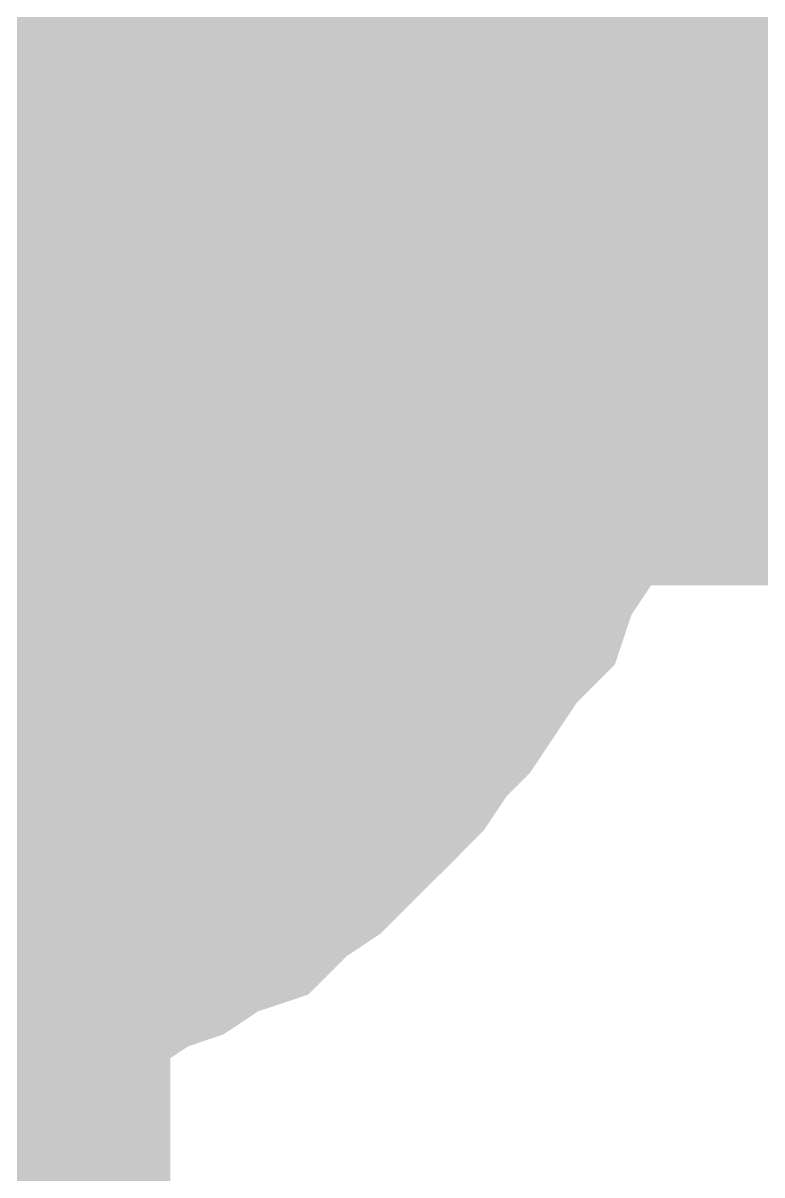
# Model space of a CAD drawing. Header units: inches. Extents: x 0 to 841, y 0 to 594.
# Drawn here: x 127.759 to 128.474, y 519.052 to 520.167 of the extents above; entities that cross this region are included whole.
import ezdxf

# ---------------------------------------------------------------- set-up
doc = ezdxf.new("R2010")
doc.units = ezdxf.units.IN
doc.layers.add('Sheet', color=255, linetype='Continuous')

msp = doc.modelspace()

# ---------------------------------------------------------------- linework, layer by layer
at = {"layer": 'Sheet'}
for points in [[(132.5235, 532.4956, 0.7493, 0.7493, 0), (127.5267, 532.4956, 0.7493, 0.7493, 0), (127.5267, 519.9971, 0.7493, 0.7493, 0)], [(127.9197, 520.3227, 0.2997, 0.2997, 0), (127.9309, 520.3003, 0.2997, 0.2997, 0), (127.9421, 520.2778, 0.2997, 0.2997, 0), (127.9646, 520.2553, 0.2997, 0.2997, 0), (127.9758, 520.2441, 0.2997, 0.2997, 0), (127.987, 520.2216, 0.2997, 0.2997, 0), (127.987, 520.1992, 0.2997, 0.2997, 0), (127.9983, 520.1767, 0.2997, 0.2997, 0), (128.0095, 520.143, 0.2997, 0.2997, 0), (128.0207, 520.1206, 0.2997, 0.2997, 0), (128.0207, 520.0981, 0.2997, 0.2997, 0), (128.0207, 520.0757, 0.2997, 0.2997, 0), (128.032, 520.0532, 0.2997, 0.2997, 0), (128.032, 520.0195, 0.2997, 0.2997, 0), (128.032, 519.9971, 0.2997, 0.2997, 0)], [(127.9197, 520.3227, 0.2997, 0.2997, 0), (127.9309, 520.3003, 0.2997, 0.2997, 0), (127.9421, 520.2778, 0.2997, 0.2997, 0), (127.9646, 520.2553, 0.2997, 0.2997, 0), (127.9758, 520.2441, 0.2997, 0.2997, 0), (127.987, 520.2216, 0.2997, 0.2997, 0), (127.987, 520.1992, 0.2997, 0.2997, 0), (127.9983, 520.1767, 0.2997, 0.2997, 0), (128.0095, 520.143, 0.2997, 0.2997, 0), (128.0207, 520.1206, 0.2997, 0.2997, 0), (128.0207, 520.0981, 0.2997, 0.2997, 0), (128.0207, 520.0757, 0.2997, 0.2997, 0), (128.032, 520.0532, 0.2997, 0.2997, 0), (128.032, 520.0195, 0.2997, 0.2997, 0), (128.032, 519.9971, 0.2997, 0.2997, 0)], [(127.9197, 520.3227, 0.2997, 0.2997, 0), (127.9309, 520.3003, 0.2997, 0.2997, 0), (127.9421, 520.2778, 0.2997, 0.2997, 0), (127.9646, 520.2553, 0.2997, 0.2997, 0), (127.9758, 520.2441, 0.2997, 0.2997, 0), (127.987, 520.2216, 0.2997, 0.2997, 0), (127.987, 520.1992, 0.2997, 0.2997, 0), (127.9983, 520.1767, 0.2997, 0.2997, 0), (128.0095, 520.143, 0.2997, 0.2997, 0), (128.0207, 520.1206, 0.2997, 0.2997, 0), (128.0207, 520.0981, 0.2997, 0.2997, 0), (128.0207, 520.0757, 0.2997, 0.2997, 0), (128.032, 520.0532, 0.2997, 0.2997, 0), (128.032, 520.0195, 0.2997, 0.2997, 0), (128.032, 519.9971, 0.2997, 0.2997, 0)], [(128.2116, 520.3227, 0.2997, 0.2997, 0), (128.2341, 520.289, 0.2997, 0.2997, 0), (128.2453, 520.2553, 0.2997, 0.2997, 0), (128.2565, 520.2216, 0.2997, 0.2997, 0), (128.2678, 520.188, 0.2997, 0.2997, 0), (128.279, 520.1543, 0.2997, 0.2997, 0), (128.279, 520.1093, 0.2997, 0.2997, 0), (128.2902, 520.0757, 0.2997, 0.2997, 0), (128.2902, 520.0307, 0.2997, 0.2997, 0), (128.2902, 519.9971, 0.2997, 0.2997, 0)], [(128.2116, 520.3227, 0.2997, 0.2997, 0), (128.2341, 520.289, 0.2997, 0.2997, 0), (128.2453, 520.2553, 0.2997, 0.2997, 0), (128.2565, 520.2216, 0.2997, 0.2997, 0), (128.2678, 520.188, 0.2997, 0.2997, 0), (128.279, 520.1543, 0.2997, 0.2997, 0), (128.279, 520.1093, 0.2997, 0.2997, 0), (128.2902, 520.0757, 0.2997, 0.2997, 0), (128.2902, 520.0307, 0.2997, 0.2997, 0), (128.2902, 519.9971, 0.2997, 0.2997, 0)], [(128.2116, 520.3227, 0.2997, 0.2997, 0), (128.2341, 520.289, 0.2997, 0.2997, 0), (128.2453, 520.2553, 0.2997, 0.2997, 0), (128.2565, 520.2216, 0.2997, 0.2997, 0), (128.2678, 520.188, 0.2997, 0.2997, 0), (128.279, 520.1543, 0.2997, 0.2997, 0), (128.279, 520.1093, 0.2997, 0.2997, 0), (128.2902, 520.0757, 0.2997, 0.2997, 0), (128.2902, 520.0307, 0.2997, 0.2997, 0), (128.2902, 519.9971, 0.2997, 0.2997, 0)], [(128.2116, 520.3227, 0.2997, 0.2997, 0), (128.2341, 520.289, 0.2997, 0.2997, 0), (128.2453, 520.2553, 0.2997, 0.2997, 0), (128.2565, 520.2216, 0.2997, 0.2997, 0), (128.2678, 520.188, 0.2997, 0.2997, 0), (128.279, 520.1543, 0.2997, 0.2997, 0), (128.279, 520.1093, 0.2997, 0.2997, 0), (128.2902, 520.0757, 0.2997, 0.2997, 0), (128.2902, 520.0307, 0.2997, 0.2997, 0), (128.2902, 519.9971, 0.2997, 0.2997, 0)], [(132.5235, 519.9971, 0.7493, 0.7493, 0), (127.5267, 519.9971, 0.7493, 0.7493, 0)], [(127.5267, 519.9971, 0.7493, 0.7493, 0), (127.5267, 514.9999, 0.7493, 0.7493, 0)], [(127.987, 520.2216, 0.0991, 0.0991, 0), (127.987, 520.1992, 0.0991, 0.0991, 0), (127.9983, 520.1767, 0.0991, 0.0991, 0), (128.0095, 520.143, 0.0991, 0.0991, 0), (128.0207, 520.1206, 0.0991, 0.0991, 0), (128.0207, 520.0981, 0.0991, 0.0991, 0), (128.0207, 520.0757, 0.0991, 0.0991, 0), (128.032, 520.0532, 0.0991, 0.0991, 0), (128.032, 520.0195, 0.0991, 0.0991, 0), (128.032, 519.9971, 0.0991, 0.0991, 0)], [(127.987, 520.2216, 0.0991, 0.0991, 0), (127.987, 520.1992, 0.0991, 0.0991, 0), (127.9983, 520.1767, 0.0991, 0.0991, 0), (128.0095, 520.143, 0.0991, 0.0991, 0), (128.0207, 520.1206, 0.0991, 0.0991, 0), (128.0207, 520.0981, 0.0991, 0.0991, 0), (128.0207, 520.0757, 0.0991, 0.0991, 0), (128.032, 520.0532, 0.0991, 0.0991, 0), (128.032, 520.0195, 0.0991, 0.0991, 0), (128.032, 519.9971, 0.0991, 0.0991, 0)], [(127.987, 520.2216, 0.0991, 0.0991, 0), (127.987, 520.1992, 0.0991, 0.0991, 0), (127.9983, 520.1767, 0.0991, 0.0991, 0), (128.0095, 520.143, 0.0991, 0.0991, 0), (128.0207, 520.1206, 0.0991, 0.0991, 0), (128.0207, 520.0981, 0.0991, 0.0991, 0), (128.0207, 520.0757, 0.0991, 0.0991, 0), (128.032, 520.0532, 0.0991, 0.0991, 0), (128.032, 520.0195, 0.0991, 0.0991, 0), (128.032, 519.9971, 0.0991, 0.0991, 0)], [(128.2565, 520.2216, 0.0991, 0.0991, 0), (128.2678, 520.188, 0.0991, 0.0991, 0), (128.279, 520.1543, 0.0991, 0.0991, 0), (128.279, 520.1093, 0.0991, 0.0991, 0), (128.2902, 520.0757, 0.0991, 0.0991, 0), (128.2902, 520.0307, 0.0991, 0.0991, 0), (128.2902, 519.9971, 0.0991, 0.0991, 0)], [(128.2565, 520.2216, 0.0991, 0.0991, 0), (128.2678, 520.188, 0.0991, 0.0991, 0), (128.279, 520.1543, 0.0991, 0.0991, 0), (128.279, 520.1093, 0.0991, 0.0991, 0), (128.2902, 520.0757, 0.0991, 0.0991, 0), (128.2902, 520.0307, 0.0991, 0.0991, 0), (128.2902, 519.9971, 0.0991, 0.0991, 0)], [(128.2565, 520.2216, 0.0991, 0.0991, 0), (128.2678, 520.188, 0.0991, 0.0991, 0), (128.279, 520.1543, 0.0991, 0.0991, 0), (128.279, 520.1093, 0.0991, 0.0991, 0), (128.2902, 520.0757, 0.0991, 0.0991, 0), (128.2902, 520.0307, 0.0991, 0.0991, 0), (128.2902, 519.9971, 0.0991, 0.0991, 0)], [(128.2565, 520.2216, 0.0991, 0.0991, 0), (128.2678, 520.188, 0.0991, 0.0991, 0), (128.279, 520.1543, 0.0991, 0.0991, 0), (128.279, 520.1093, 0.0991, 0.0991, 0), (128.2902, 520.0757, 0.0991, 0.0991, 0), (128.2902, 520.0307, 0.0991, 0.0991, 0), (128.2902, 519.9971, 0.0991, 0.0991, 0)], [(132.5235, 519.9971, 0.2997, 0.2997, 0), (127.5267, 519.9971, 0.2997, 0.2997, 0)], [(128.2902, 519.9971, 0.2997, 0.2997, 0), (128.2902, 519.9521, 0.2997, 0.2997, 0), (128.2902, 519.9184, 0.2997, 0.2997, 0), (128.279, 519.8848, 0.2997, 0.2997, 0), (128.279, 519.8398, 0.2997, 0.2997, 0), (128.2678, 519.8061, 0.2997, 0.2997, 0), (128.2565, 519.7725, 0.2997, 0.2997, 0), (128.2453, 519.7275, 0.2997, 0.2997, 0), (128.2341, 519.6939, 0.2997, 0.2997, 0), (128.2116, 519.6602, 0.2997, 0.2997, 0), (128.2004, 519.6265, 0.2997, 0.2997, 0), (128.1779, 519.604, 0.2997, 0.2997, 0), (128.1555, 519.5703, 0.2997, 0.2997, 0), (128.133, 519.5366, 0.2997, 0.2997, 0), (128.1106, 519.5142, 0.2997, 0.2997, 0), (128.0881, 519.4805, 0.2997, 0.2997, 0), (128.0657, 519.458, 0.2997, 0.2997, 0), (128.0432, 519.4356, 0.2997, 0.2997, 0), (128.0095, 519.4019, 0.2997, 0.2997, 0), (127.9758, 519.3794, 0.2997, 0.2997, 0), (127.9534, 519.357, 0.2997, 0.2997, 0), (127.9197, 519.3457, 0.2997, 0.2997, 0), (127.886, 519.3233, 0.2997, 0.2997, 0), (127.8523, 519.312, 0.2997, 0.2997, 0), (127.8186, 519.2896, 0.2997, 0.2997, 0), (127.7849, 519.2784, 0.2997, 0.2997, 0), (127.7512, 519.2671, 0.2997, 0.2997, 0), (127.7176, 519.2559, 0.2997, 0.2997, 0), (127.6839, 519.2447, 0.2997, 0.2997, 0), (127.639, 519.2447, 0.2997, 0.2997, 0), (127.6053, 519.2334, 0.2997, 0.2997, 0)], [(128.2902, 519.9971, 0.2997, 0.2997, 0), (128.2902, 519.9521, 0.2997, 0.2997, 0), (128.2902, 519.9184, 0.2997, 0.2997, 0), (128.279, 519.8848, 0.2997, 0.2997, 0), (128.279, 519.8398, 0.2997, 0.2997, 0), (128.2678, 519.8061, 0.2997, 0.2997, 0), (128.2565, 519.7725, 0.2997, 0.2997, 0), (128.2453, 519.7275, 0.2997, 0.2997, 0), (128.2341, 519.6939, 0.2997, 0.2997, 0), (128.2116, 519.6602, 0.2997, 0.2997, 0), (128.2004, 519.6265, 0.2997, 0.2997, 0), (128.1779, 519.604, 0.2997, 0.2997, 0), (128.1555, 519.5703, 0.2997, 0.2997, 0), (128.133, 519.5366, 0.2997, 0.2997, 0), (128.1106, 519.5142, 0.2997, 0.2997, 0), (128.0881, 519.4805, 0.2997, 0.2997, 0), (128.0657, 519.458, 0.2997, 0.2997, 0), (128.0432, 519.4356, 0.2997, 0.2997, 0), (128.0095, 519.4019, 0.2997, 0.2997, 0), (127.9758, 519.3794, 0.2997, 0.2997, 0), (127.9534, 519.357, 0.2997, 0.2997, 0), (127.9197, 519.3457, 0.2997, 0.2997, 0), (127.886, 519.3233, 0.2997, 0.2997, 0), (127.8523, 519.312, 0.2997, 0.2997, 0), (127.8186, 519.2896, 0.2997, 0.2997, 0), (127.7849, 519.2784, 0.2997, 0.2997, 0), (127.7512, 519.2671, 0.2997, 0.2997, 0), (127.7176, 519.2559, 0.2997, 0.2997, 0), (127.6839, 519.2447, 0.2997, 0.2997, 0), (127.639, 519.2447, 0.2997, 0.2997, 0), (127.6053, 519.2334, 0.2997, 0.2997, 0)], [(128.2902, 519.9971, 0.2997, 0.2997, 0), (128.2902, 519.9521, 0.2997, 0.2997, 0), (128.2902, 519.9184, 0.2997, 0.2997, 0), (128.279, 519.8848, 0.2997, 0.2997, 0), (128.279, 519.8398, 0.2997, 0.2997, 0), (128.2678, 519.8061, 0.2997, 0.2997, 0), (128.2565, 519.7725, 0.2997, 0.2997, 0), (128.2453, 519.7275, 0.2997, 0.2997, 0), (128.2341, 519.6939, 0.2997, 0.2997, 0), (128.2116, 519.6602, 0.2997, 0.2997, 0), (128.2004, 519.6265, 0.2997, 0.2997, 0), (128.1779, 519.604, 0.2997, 0.2997, 0), (128.1555, 519.5703, 0.2997, 0.2997, 0), (128.133, 519.5366, 0.2997, 0.2997, 0), (128.1106, 519.5142, 0.2997, 0.2997, 0), (128.0881, 519.4805, 0.2997, 0.2997, 0), (128.0657, 519.458, 0.2997, 0.2997, 0), (128.0432, 519.4356, 0.2997, 0.2997, 0), (128.0095, 519.4019, 0.2997, 0.2997, 0), (127.9758, 519.3794, 0.2997, 0.2997, 0), (127.9534, 519.357, 0.2997, 0.2997, 0), (127.9197, 519.3457, 0.2997, 0.2997, 0), (127.886, 519.3233, 0.2997, 0.2997, 0), (127.8523, 519.312, 0.2997, 0.2997, 0), (127.8186, 519.2896, 0.2997, 0.2997, 0), (127.7849, 519.2784, 0.2997, 0.2997, 0), (127.7512, 519.2671, 0.2997, 0.2997, 0), (127.7176, 519.2559, 0.2997, 0.2997, 0), (127.6839, 519.2447, 0.2997, 0.2997, 0), (127.639, 519.2447, 0.2997, 0.2997, 0), (127.6053, 519.2334, 0.2997, 0.2997, 0)], [(128.2902, 519.9971, 0.2997, 0.2997, 0), (128.2902, 519.9521, 0.2997, 0.2997, 0), (128.2902, 519.9184, 0.2997, 0.2997, 0), (128.279, 519.8848, 0.2997, 0.2997, 0), (128.279, 519.8398, 0.2997, 0.2997, 0), (128.2678, 519.8061, 0.2997, 0.2997, 0), (128.2565, 519.7725, 0.2997, 0.2997, 0), (128.2453, 519.7275, 0.2997, 0.2997, 0), (128.2341, 519.6939, 0.2997, 0.2997, 0), (128.2116, 519.6602, 0.2997, 0.2997, 0), (128.2004, 519.6265, 0.2997, 0.2997, 0), (128.1779, 519.604, 0.2997, 0.2997, 0), (128.1555, 519.5703, 0.2997, 0.2997, 0), (128.133, 519.5366, 0.2997, 0.2997, 0), (128.1106, 519.5142, 0.2997, 0.2997, 0), (128.0881, 519.4805, 0.2997, 0.2997, 0), (128.0657, 519.458, 0.2997, 0.2997, 0), (128.0432, 519.4356, 0.2997, 0.2997, 0), (128.0095, 519.4019, 0.2997, 0.2997, 0), (127.9758, 519.3794, 0.2997, 0.2997, 0), (127.9534, 519.357, 0.2997, 0.2997, 0), (127.9197, 519.3457, 0.2997, 0.2997, 0), (127.886, 519.3233, 0.2997, 0.2997, 0), (127.8523, 519.312, 0.2997, 0.2997, 0), (127.8186, 519.2896, 0.2997, 0.2997, 0), (127.7849, 519.2784, 0.2997, 0.2997, 0), (127.7512, 519.2671, 0.2997, 0.2997, 0), (127.7176, 519.2559, 0.2997, 0.2997, 0), (127.6839, 519.2447, 0.2997, 0.2997, 0), (127.639, 519.2447, 0.2997, 0.2997, 0), (127.6053, 519.2334, 0.2997, 0.2997, 0)], [(128.032, 519.9971, 0.2997, 0.2997, 0), (128.032, 519.9746, 0.2997, 0.2997, 0), (128.032, 519.9409, 0.2997, 0.2997, 0), (128.0207, 519.9184, 0.2997, 0.2997, 0), (128.0207, 519.896, 0.2997, 0.2997, 0), (128.0207, 519.8735, 0.2997, 0.2997, 0), (128.0095, 519.8511, 0.2997, 0.2997, 0), (127.9983, 519.8174, 0.2997, 0.2997, 0), (127.987, 519.7949, 0.2997, 0.2997, 0), (127.987, 519.7725, 0.2997, 0.2997, 0), (127.9758, 519.75, 0.2997, 0.2997, 0), (127.9646, 519.7388, 0.2997, 0.2997, 0), (127.9421, 519.7163, 0.2997, 0.2997, 0), (127.9309, 519.6939, 0.2997, 0.2997, 0), (127.9197, 519.6714, 0.2997, 0.2997, 0), (127.8972, 519.6602, 0.2997, 0.2997, 0), (127.886, 519.6377, 0.2997, 0.2997, 0), (127.8635, 519.6265, 0.2997, 0.2997, 0), (127.8523, 519.604, 0.2997, 0.2997, 0), (127.8298, 519.5928, 0.2997, 0.2997, 0), (127.8074, 519.5816, 0.2997, 0.2997, 0), (127.7849, 519.5591, 0.2997, 0.2997, 0), (127.7737, 519.5479, 0.2997, 0.2997, 0), (127.7512, 519.5366, 0.2997, 0.2997, 0), (127.7288, 519.5366, 0.2997, 0.2997, 0), (127.7063, 519.5254, 0.2997, 0.2997, 0), (127.6726, 519.5142, 0.2997, 0.2997, 0), (127.6502, 519.5029, 0.2997, 0.2997, 0), (127.6277, 519.5029, 0.2997, 0.2997, 0), (127.6053, 519.5029, 0.2997, 0.2997, 0)], [(128.032, 519.9971, 0.2997, 0.2997, 0), (128.032, 519.9746, 0.2997, 0.2997, 0), (128.032, 519.9409, 0.2997, 0.2997, 0), (128.0207, 519.9184, 0.2997, 0.2997, 0), (128.0207, 519.896, 0.2997, 0.2997, 0), (128.0207, 519.8735, 0.2997, 0.2997, 0), (128.0095, 519.8511, 0.2997, 0.2997, 0), (127.9983, 519.8174, 0.2997, 0.2997, 0), (127.987, 519.7949, 0.2997, 0.2997, 0), (127.987, 519.7725, 0.2997, 0.2997, 0), (127.9758, 519.75, 0.2997, 0.2997, 0), (127.9646, 519.7388, 0.2997, 0.2997, 0), (127.9421, 519.7163, 0.2997, 0.2997, 0), (127.9309, 519.6939, 0.2997, 0.2997, 0), (127.9197, 519.6714, 0.2997, 0.2997, 0), (127.8972, 519.6602, 0.2997, 0.2997, 0), (127.886, 519.6377, 0.2997, 0.2997, 0), (127.8635, 519.6265, 0.2997, 0.2997, 0), (127.8523, 519.604, 0.2997, 0.2997, 0), (127.8298, 519.5928, 0.2997, 0.2997, 0), (127.8074, 519.5816, 0.2997, 0.2997, 0), (127.7849, 519.5591, 0.2997, 0.2997, 0), (127.7737, 519.5479, 0.2997, 0.2997, 0), (127.7512, 519.5366, 0.2997, 0.2997, 0), (127.7288, 519.5366, 0.2997, 0.2997, 0), (127.7063, 519.5254, 0.2997, 0.2997, 0), (127.6726, 519.5142, 0.2997, 0.2997, 0), (127.6502, 519.5029, 0.2997, 0.2997, 0), (127.6277, 519.5029, 0.2997, 0.2997, 0), (127.6053, 519.5029, 0.2997, 0.2997, 0)], [(128.032, 519.9971, 0.2997, 0.2997, 0), (128.032, 519.9746, 0.2997, 0.2997, 0), (128.032, 519.9409, 0.2997, 0.2997, 0), (128.0207, 519.9184, 0.2997, 0.2997, 0), (128.0207, 519.896, 0.2997, 0.2997, 0), (128.0207, 519.8735, 0.2997, 0.2997, 0), (128.0095, 519.8511, 0.2997, 0.2997, 0), (127.9983, 519.8174, 0.2997, 0.2997, 0), (127.987, 519.7949, 0.2997, 0.2997, 0), (127.987, 519.7725, 0.2997, 0.2997, 0), (127.9758, 519.75, 0.2997, 0.2997, 0), (127.9646, 519.7388, 0.2997, 0.2997, 0), (127.9421, 519.7163, 0.2997, 0.2997, 0), (127.9309, 519.6939, 0.2997, 0.2997, 0), (127.9197, 519.6714, 0.2997, 0.2997, 0), (127.8972, 519.6602, 0.2997, 0.2997, 0), (127.886, 519.6377, 0.2997, 0.2997, 0), (127.8635, 519.6265, 0.2997, 0.2997, 0), (127.8523, 519.604, 0.2997, 0.2997, 0), (127.8298, 519.5928, 0.2997, 0.2997, 0), (127.8074, 519.5816, 0.2997, 0.2997, 0), (127.7849, 519.5591, 0.2997, 0.2997, 0), (127.7737, 519.5479, 0.2997, 0.2997, 0), (127.7512, 519.5366, 0.2997, 0.2997, 0), (127.7288, 519.5366, 0.2997, 0.2997, 0), (127.7063, 519.5254, 0.2997, 0.2997, 0), (127.6726, 519.5142, 0.2997, 0.2997, 0), (127.6502, 519.5029, 0.2997, 0.2997, 0), (127.6277, 519.5029, 0.2997, 0.2997, 0), (127.6053, 519.5029, 0.2997, 0.2997, 0)], [(128.032, 519.9971, 0.2997, 0.2997, 0), (128.032, 519.9971, 0.2997, 0.2997, 0), (128.032, 519.9971, 0.2997, 0.2997, 0), (128.032, 519.9971, 0.2997, 0.2997, 0), (128.032, 519.9971, 0.2997, 0.2997, 0), (128.032, 519.9971, 0.2997, 0.2997, 0), (128.032, 519.9971, 0.2997, 0.2997, 0), (128.032, 519.9971, 0.2997, 0.2997, 0), (128.032, 519.9971, 0.2997, 0.2997, 0), (128.032, 519.9971, 0.2997, 0.2997, 0), (128.032, 519.9971, 0.2997, 0.2997, 0), (128.032, 519.9971, 0.2997, 0.2997, 0), (128.032, 519.9971, 0.2997, 0.2997, 0), (128.032, 519.9971, 0.2997, 0.2997, 0), (128.032, 519.9971, 0.2997, 0.2997, 0), (128.032, 519.9971, 0.2997, 0.2997, 0), (128.032, 519.9971, 0.2997, 0.2997, 0), (128.032, 519.9971, 0.2997, 0.2997, 0), (128.032, 519.9971, 0.2997, 0.2997, 0), (128.032, 519.9971, 0.2997, 0.2997, 0), (128.032, 519.9971, 0.2997, 0.2997, 0), (128.032, 519.9971, 0.2997, 0.2997, 0), (128.032, 519.9971, 0.2997, 0.2997, 0), (128.032, 519.9971, 0.2997, 0.2997, 0), (128.032, 519.9971, 0.2997, 0.2997, 0), (128.032, 519.9971, 0.2997, 0.2997, 0), (128.032, 519.9971, 0.2997, 0.2997, 0), (128.032, 519.9971, 0.2997, 0.2997, 0), (128.032, 519.9971, 0.2997, 0.2997, 0), (128.032, 519.9971, 0.2997, 0.2997, 0), (128.032, 519.9971, 0.2997, 0.2997, 0), (128.032, 519.9971, 0.2997, 0.2997, 0), (128.032, 519.9971, 0.2997, 0.2997, 0)], [(128.032, 519.9971, 0.2997, 0.2997, 0), (128.032, 519.9971, 0.2997, 0.2997, 0)], [(128.032, 519.9971, 0.2997, 0.2997, 0), (128.032, 519.9971, 0.2997, 0.2997, 0), (128.032, 519.9971, 0.2997, 0.2997, 0), (128.032, 519.9971, 0.2997, 0.2997, 0), (128.032, 519.9971, 0.2997, 0.2997, 0), (128.032, 519.9971, 0.2997, 0.2997, 0), (128.032, 519.9971, 0.2997, 0.2997, 0), (128.032, 519.9971, 0.2997, 0.2997, 0), (128.032, 519.9971, 0.2997, 0.2997, 0), (128.032, 519.9971, 0.2997, 0.2997, 0), (128.032, 519.9971, 0.2997, 0.2997, 0), (128.032, 519.9971, 0.2997, 0.2997, 0), (128.032, 519.9971, 0.2997, 0.2997, 0), (128.032, 519.9971, 0.2997, 0.2997, 0), (128.032, 519.9971, 0.2997, 0.2997, 0), (128.032, 519.9971, 0.2997, 0.2997, 0), (128.032, 519.9971, 0.2997, 0.2997, 0), (128.032, 519.9971, 0.2997, 0.2997, 0), (128.032, 519.9971, 0.2997, 0.2997, 0), (128.032, 519.9971, 0.2997, 0.2997, 0), (128.032, 519.9971, 0.2997, 0.2997, 0), (128.032, 519.9971, 0.2997, 0.2997, 0), (128.032, 519.9971, 0.2997, 0.2997, 0), (128.032, 519.9971, 0.2997, 0.2997, 0), (128.032, 519.9971, 0.2997, 0.2997, 0), (128.032, 519.9971, 0.2997, 0.2997, 0), (128.032, 519.9971, 0.2997, 0.2997, 0), (128.032, 519.9971, 0.2997, 0.2997, 0), (128.032, 519.9971, 0.2997, 0.2997, 0), (128.032, 519.9971, 0.2997, 0.2997, 0), (128.032, 519.9971, 0.2997, 0.2997, 0), (128.032, 519.9971, 0.2997, 0.2997, 0), (128.032, 519.9971, 0.2997, 0.2997, 0)], [(128.032, 519.9971, 0.2997, 0.2997, 0), (128.032, 519.9971, 0.2997, 0.2997, 0)], [(128.032, 519.9971, 0.2997, 0.2997, 0), (128.032, 519.9971, 0.2997, 0.2997, 0), (128.032, 519.9971, 0.2997, 0.2997, 0), (128.032, 519.9971, 0.2997, 0.2997, 0), (128.032, 519.9971, 0.2997, 0.2997, 0), (128.032, 519.9971, 0.2997, 0.2997, 0), (128.032, 519.9971, 0.2997, 0.2997, 0), (128.032, 519.9971, 0.2997, 0.2997, 0), (128.032, 519.9971, 0.2997, 0.2997, 0), (128.032, 519.9971, 0.2997, 0.2997, 0), (128.032, 519.9971, 0.2997, 0.2997, 0), (128.032, 519.9971, 0.2997, 0.2997, 0), (128.032, 519.9971, 0.2997, 0.2997, 0), (128.032, 519.9971, 0.2997, 0.2997, 0), (128.032, 519.9971, 0.2997, 0.2997, 0), (128.032, 519.9971, 0.2997, 0.2997, 0), (128.032, 519.9971, 0.2997, 0.2997, 0), (128.032, 519.9971, 0.2997, 0.2997, 0), (128.032, 519.9971, 0.2997, 0.2997, 0), (128.032, 519.9971, 0.2997, 0.2997, 0), (128.032, 519.9971, 0.2997, 0.2997, 0), (128.032, 519.9971, 0.2997, 0.2997, 0), (128.032, 519.9971, 0.2997, 0.2997, 0), (128.032, 519.9971, 0.2997, 0.2997, 0), (128.032, 519.9971, 0.2997, 0.2997, 0), (128.032, 519.9971, 0.2997, 0.2997, 0), (128.032, 519.9971, 0.2997, 0.2997, 0), (128.032, 519.9971, 0.2997, 0.2997, 0), (128.032, 519.9971, 0.2997, 0.2997, 0), (128.032, 519.9971, 0.2997, 0.2997, 0), (128.032, 519.9971, 0.2997, 0.2997, 0), (128.032, 519.9971, 0.2997, 0.2997, 0), (128.032, 519.9971, 0.2997, 0.2997, 0)], [(128.032, 519.9971, 0.2997, 0.2997, 0), (128.032, 519.9971, 0.2997, 0.2997, 0)], [(128.2902, 519.9971, 0.2997, 0.2997, 0), (128.2902, 519.9971, 0.2997, 0.2997, 0), (128.2902, 519.9971, 0.2997, 0.2997, 0), (128.2902, 519.9971, 0.2997, 0.2997, 0), (128.2902, 519.9971, 0.2997, 0.2997, 0), (128.2902, 519.9971, 0.2997, 0.2997, 0), (128.2902, 519.9971, 0.2997, 0.2997, 0), (128.2902, 519.9971, 0.2997, 0.2997, 0), (128.2902, 519.9971, 0.2997, 0.2997, 0), (128.2902, 519.9971, 0.2997, 0.2997, 0), (128.2902, 519.9971, 0.2997, 0.2997, 0), (128.2902, 519.9971, 0.2997, 0.2997, 0), (128.2902, 519.9971, 0.2997, 0.2997, 0), (128.2902, 519.9971, 0.2997, 0.2997, 0), (128.2902, 519.9971, 0.2997, 0.2997, 0), (128.2902, 519.9971, 0.2997, 0.2997, 0), (128.2902, 519.9971, 0.2997, 0.2997, 0), (128.2902, 519.9971, 0.2997, 0.2997, 0), (128.2902, 519.9971, 0.2997, 0.2997, 0), (128.2902, 519.9971, 0.2997, 0.2997, 0), (128.2902, 519.9971, 0.2997, 0.2997, 0), (128.2902, 519.9971, 0.2997, 0.2997, 0), (128.2902, 519.9971, 0.2997, 0.2997, 0), (128.2902, 519.9971, 0.2997, 0.2997, 0), (128.2902, 519.9971, 0.2997, 0.2997, 0), (128.2902, 519.9971, 0.2997, 0.2997, 0), (128.2902, 519.9971, 0.2997, 0.2997, 0), (128.2902, 519.9971, 0.2997, 0.2997, 0), (128.2902, 519.9971, 0.2997, 0.2997, 0), (128.2902, 519.9971, 0.2997, 0.2997, 0), (128.2902, 519.9971, 0.2997, 0.2997, 0), (128.2902, 519.9971, 0.2997, 0.2997, 0), (128.2902, 519.9971, 0.2997, 0.2997, 0)], [(128.2902, 519.9971, 0.2997, 0.2997, 0), (128.2902, 519.9971, 0.2997, 0.2997, 0)], [(128.2902, 519.9971, 0.2997, 0.2997, 0), (128.2902, 519.9971, 0.2997, 0.2997, 0), (128.2902, 519.9971, 0.2997, 0.2997, 0), (128.2902, 519.9971, 0.2997, 0.2997, 0), (128.2902, 519.9971, 0.2997, 0.2997, 0), (128.2902, 519.9971, 0.2997, 0.2997, 0), (128.2902, 519.9971, 0.2997, 0.2997, 0), (128.2902, 519.9971, 0.2997, 0.2997, 0), (128.2902, 519.9971, 0.2997, 0.2997, 0), (128.2902, 519.9971, 0.2997, 0.2997, 0), (128.2902, 519.9971, 0.2997, 0.2997, 0), (128.2902, 519.9971, 0.2997, 0.2997, 0), (128.2902, 519.9971, 0.2997, 0.2997, 0), (128.2902, 519.9971, 0.2997, 0.2997, 0), (128.2902, 519.9971, 0.2997, 0.2997, 0), (128.2902, 519.9971, 0.2997, 0.2997, 0), (128.2902, 519.9971, 0.2997, 0.2997, 0), (128.2902, 519.9971, 0.2997, 0.2997, 0), (128.2902, 519.9971, 0.2997, 0.2997, 0), (128.2902, 519.9971, 0.2997, 0.2997, 0), (128.2902, 519.9971, 0.2997, 0.2997, 0), (128.2902, 519.9971, 0.2997, 0.2997, 0), (128.2902, 519.9971, 0.2997, 0.2997, 0), (128.2902, 519.9971, 0.2997, 0.2997, 0), (128.2902, 519.9971, 0.2997, 0.2997, 0), (128.2902, 519.9971, 0.2997, 0.2997, 0), (128.2902, 519.9971, 0.2997, 0.2997, 0), (128.2902, 519.9971, 0.2997, 0.2997, 0), (128.2902, 519.9971, 0.2997, 0.2997, 0), (128.2902, 519.9971, 0.2997, 0.2997, 0), (128.2902, 519.9971, 0.2997, 0.2997, 0), (128.2902, 519.9971, 0.2997, 0.2997, 0), (128.2902, 519.9971, 0.2997, 0.2997, 0)], [(128.2902, 519.9971, 0.2997, 0.2997, 0), (128.2902, 519.9971, 0.2997, 0.2997, 0)], [(128.2902, 519.9971, 0.2997, 0.2997, 0), (128.2902, 519.9971, 0.2997, 0.2997, 0), (128.2902, 519.9971, 0.2997, 0.2997, 0), (128.2902, 519.9971, 0.2997, 0.2997, 0), (128.2902, 519.9971, 0.2997, 0.2997, 0), (128.2902, 519.9971, 0.2997, 0.2997, 0), (128.2902, 519.9971, 0.2997, 0.2997, 0), (128.2902, 519.9971, 0.2997, 0.2997, 0), (128.2902, 519.9971, 0.2997, 0.2997, 0), (128.2902, 519.9971, 0.2997, 0.2997, 0), (128.2902, 519.9971, 0.2997, 0.2997, 0), (128.2902, 519.9971, 0.2997, 0.2997, 0), (128.2902, 519.9971, 0.2997, 0.2997, 0), (128.2902, 519.9971, 0.2997, 0.2997, 0), (128.2902, 519.9971, 0.2997, 0.2997, 0), (128.2902, 519.9971, 0.2997, 0.2997, 0), (128.2902, 519.9971, 0.2997, 0.2997, 0), (128.2902, 519.9971, 0.2997, 0.2997, 0), (128.2902, 519.9971, 0.2997, 0.2997, 0), (128.2902, 519.9971, 0.2997, 0.2997, 0), (128.2902, 519.9971, 0.2997, 0.2997, 0), (128.2902, 519.9971, 0.2997, 0.2997, 0), (128.2902, 519.9971, 0.2997, 0.2997, 0), (128.2902, 519.9971, 0.2997, 0.2997, 0), (128.2902, 519.9971, 0.2997, 0.2997, 0), (128.2902, 519.9971, 0.2997, 0.2997, 0), (128.2902, 519.9971, 0.2997, 0.2997, 0), (128.2902, 519.9971, 0.2997, 0.2997, 0), (128.2902, 519.9971, 0.2997, 0.2997, 0), (128.2902, 519.9971, 0.2997, 0.2997, 0), (128.2902, 519.9971, 0.2997, 0.2997, 0), (128.2902, 519.9971, 0.2997, 0.2997, 0), (128.2902, 519.9971, 0.2997, 0.2997, 0)], [(128.2902, 519.9971, 0.2997, 0.2997, 0), (128.2902, 519.9971, 0.2997, 0.2997, 0)], [(128.2902, 519.9971, 0.2997, 0.2997, 0), (128.2902, 519.9971, 0.2997, 0.2997, 0), (128.2902, 519.9971, 0.2997, 0.2997, 0), (128.2902, 519.9971, 0.2997, 0.2997, 0), (128.2902, 519.9971, 0.2997, 0.2997, 0), (128.2902, 519.9971, 0.2997, 0.2997, 0), (128.2902, 519.9971, 0.2997, 0.2997, 0), (128.2902, 519.9971, 0.2997, 0.2997, 0), (128.2902, 519.9971, 0.2997, 0.2997, 0), (128.2902, 519.9971, 0.2997, 0.2997, 0), (128.2902, 519.9971, 0.2997, 0.2997, 0), (128.2902, 519.9971, 0.2997, 0.2997, 0), (128.2902, 519.9971, 0.2997, 0.2997, 0), (128.2902, 519.9971, 0.2997, 0.2997, 0), (128.2902, 519.9971, 0.2997, 0.2997, 0), (128.2902, 519.9971, 0.2997, 0.2997, 0), (128.2902, 519.9971, 0.2997, 0.2997, 0), (128.2902, 519.9971, 0.2997, 0.2997, 0), (128.2902, 519.9971, 0.2997, 0.2997, 0), (128.2902, 519.9971, 0.2997, 0.2997, 0), (128.2902, 519.9971, 0.2997, 0.2997, 0), (128.2902, 519.9971, 0.2997, 0.2997, 0), (128.2902, 519.9971, 0.2997, 0.2997, 0), (128.2902, 519.9971, 0.2997, 0.2997, 0), (128.2902, 519.9971, 0.2997, 0.2997, 0), (128.2902, 519.9971, 0.2997, 0.2997, 0), (128.2902, 519.9971, 0.2997, 0.2997, 0), (128.2902, 519.9971, 0.2997, 0.2997, 0), (128.2902, 519.9971, 0.2997, 0.2997, 0), (128.2902, 519.9971, 0.2997, 0.2997, 0), (128.2902, 519.9971, 0.2997, 0.2997, 0), (128.2902, 519.9971, 0.2997, 0.2997, 0), (128.2902, 519.9971, 0.2997, 0.2997, 0)], [(128.2902, 519.9971, 0.2997, 0.2997, 0), (128.2902, 519.9971, 0.2997, 0.2997, 0)], [(128.2902, 519.9971, 0.0991, 0.0991, 0), (128.2902, 519.9521, 0.0991, 0.0991, 0), (128.2902, 519.9184, 0.0991, 0.0991, 0), (128.279, 519.8848, 0.0991, 0.0991, 0), (128.279, 519.8398, 0.0991, 0.0991, 0), (128.2678, 519.8061, 0.0991, 0.0991, 0), (128.2565, 519.7725, 0.0991, 0.0991, 0), (128.2453, 519.7275, 0.0991, 0.0991, 0), (128.2341, 519.6939, 0.0991, 0.0991, 0), (128.2116, 519.6602, 0.0991, 0.0991, 0), (128.2004, 519.6265, 0.0991, 0.0991, 0), (128.1779, 519.604, 0.0991, 0.0991, 0), (128.1555, 519.5703, 0.0991, 0.0991, 0), (128.133, 519.5366, 0.0991, 0.0991, 0), (128.1106, 519.5142, 0.0991, 0.0991, 0), (128.0881, 519.4805, 0.0991, 0.0991, 0), (128.0657, 519.458, 0.0991, 0.0991, 0), (128.0432, 519.4356, 0.0991, 0.0991, 0), (128.0095, 519.4019, 0.0991, 0.0991, 0), (127.9758, 519.3794, 0.0991, 0.0991, 0), (127.9534, 519.357, 0.0991, 0.0991, 0), (127.9197, 519.3457, 0.0991, 0.0991, 0), (127.886, 519.3233, 0.0991, 0.0991, 0), (127.8523, 519.312, 0.0991, 0.0991, 0), (127.8186, 519.2896, 0.0991, 0.0991, 0), (127.7849, 519.2784, 0.0991, 0.0991, 0), (127.7512, 519.2671, 0.0991, 0.0991, 0), (127.7176, 519.2559, 0.0991, 0.0991, 0), (127.6839, 519.2447, 0.0991, 0.0991, 0)], [(128.2902, 519.9971, 0.0991, 0.0991, 0), (128.2902, 519.9521, 0.0991, 0.0991, 0), (128.2902, 519.9184, 0.0991, 0.0991, 0), (128.279, 519.8848, 0.0991, 0.0991, 0), (128.279, 519.8398, 0.0991, 0.0991, 0), (128.2678, 519.8061, 0.0991, 0.0991, 0), (128.2565, 519.7725, 0.0991, 0.0991, 0), (128.2453, 519.7275, 0.0991, 0.0991, 0), (128.2341, 519.6939, 0.0991, 0.0991, 0), (128.2116, 519.6602, 0.0991, 0.0991, 0), (128.2004, 519.6265, 0.0991, 0.0991, 0), (128.1779, 519.604, 0.0991, 0.0991, 0), (128.1555, 519.5703, 0.0991, 0.0991, 0), (128.133, 519.5366, 0.0991, 0.0991, 0), (128.1106, 519.5142, 0.0991, 0.0991, 0), (128.0881, 519.4805, 0.0991, 0.0991, 0), (128.0657, 519.458, 0.0991, 0.0991, 0), (128.0432, 519.4356, 0.0991, 0.0991, 0), (128.0095, 519.4019, 0.0991, 0.0991, 0), (127.9758, 519.3794, 0.0991, 0.0991, 0), (127.9534, 519.357, 0.0991, 0.0991, 0), (127.9197, 519.3457, 0.0991, 0.0991, 0), (127.886, 519.3233, 0.0991, 0.0991, 0), (127.8523, 519.312, 0.0991, 0.0991, 0), (127.8186, 519.2896, 0.0991, 0.0991, 0), (127.7849, 519.2784, 0.0991, 0.0991, 0), (127.7512, 519.2671, 0.0991, 0.0991, 0), (127.7176, 519.2559, 0.0991, 0.0991, 0), (127.6839, 519.2447, 0.0991, 0.0991, 0)], [(128.2902, 519.9971, 0.0991, 0.0991, 0), (128.2902, 519.9521, 0.0991, 0.0991, 0), (128.2902, 519.9184, 0.0991, 0.0991, 0), (128.279, 519.8848, 0.0991, 0.0991, 0), (128.279, 519.8398, 0.0991, 0.0991, 0), (128.2678, 519.8061, 0.0991, 0.0991, 0), (128.2565, 519.7725, 0.0991, 0.0991, 0), (128.2453, 519.7275, 0.0991, 0.0991, 0), (128.2341, 519.6939, 0.0991, 0.0991, 0), (128.2116, 519.6602, 0.0991, 0.0991, 0), (128.2004, 519.6265, 0.0991, 0.0991, 0), (128.1779, 519.604, 0.0991, 0.0991, 0), (128.1555, 519.5703, 0.0991, 0.0991, 0), (128.133, 519.5366, 0.0991, 0.0991, 0), (128.1106, 519.5142, 0.0991, 0.0991, 0), (128.0881, 519.4805, 0.0991, 0.0991, 0), (128.0657, 519.458, 0.0991, 0.0991, 0), (128.0432, 519.4356, 0.0991, 0.0991, 0), (128.0095, 519.4019, 0.0991, 0.0991, 0), (127.9758, 519.3794, 0.0991, 0.0991, 0), (127.9534, 519.357, 0.0991, 0.0991, 0), (127.9197, 519.3457, 0.0991, 0.0991, 0), (127.886, 519.3233, 0.0991, 0.0991, 0), (127.8523, 519.312, 0.0991, 0.0991, 0), (127.8186, 519.2896, 0.0991, 0.0991, 0), (127.7849, 519.2784, 0.0991, 0.0991, 0), (127.7512, 519.2671, 0.0991, 0.0991, 0), (127.7176, 519.2559, 0.0991, 0.0991, 0), (127.6839, 519.2447, 0.0991, 0.0991, 0)], [(128.2902, 519.9971, 0.0991, 0.0991, 0), (128.2902, 519.9521, 0.0991, 0.0991, 0), (128.2902, 519.9184, 0.0991, 0.0991, 0), (128.279, 519.8848, 0.0991, 0.0991, 0), (128.279, 519.8398, 0.0991, 0.0991, 0), (128.2678, 519.8061, 0.0991, 0.0991, 0), (128.2565, 519.7725, 0.0991, 0.0991, 0), (128.2453, 519.7275, 0.0991, 0.0991, 0), (128.2341, 519.6939, 0.0991, 0.0991, 0), (128.2116, 519.6602, 0.0991, 0.0991, 0), (128.2004, 519.6265, 0.0991, 0.0991, 0), (128.1779, 519.604, 0.0991, 0.0991, 0), (128.1555, 519.5703, 0.0991, 0.0991, 0), (128.133, 519.5366, 0.0991, 0.0991, 0), (128.1106, 519.5142, 0.0991, 0.0991, 0), (128.0881, 519.4805, 0.0991, 0.0991, 0), (128.0657, 519.458, 0.0991, 0.0991, 0), (128.0432, 519.4356, 0.0991, 0.0991, 0), (128.0095, 519.4019, 0.0991, 0.0991, 0), (127.9758, 519.3794, 0.0991, 0.0991, 0), (127.9534, 519.357, 0.0991, 0.0991, 0), (127.9197, 519.3457, 0.0991, 0.0991, 0), (127.886, 519.3233, 0.0991, 0.0991, 0), (127.8523, 519.312, 0.0991, 0.0991, 0), (127.8186, 519.2896, 0.0991, 0.0991, 0), (127.7849, 519.2784, 0.0991, 0.0991, 0), (127.7512, 519.2671, 0.0991, 0.0991, 0), (127.7176, 519.2559, 0.0991, 0.0991, 0), (127.6839, 519.2447, 0.0991, 0.0991, 0)], [(128.032, 519.9971, 0.0991, 0.0991, 0), (128.032, 519.9746, 0.0991, 0.0991, 0), (128.032, 519.9409, 0.0991, 0.0991, 0), (128.0207, 519.9184, 0.0991, 0.0991, 0), (128.0207, 519.896, 0.0991, 0.0991, 0), (128.0207, 519.8735, 0.0991, 0.0991, 0), (128.0095, 519.8511, 0.0991, 0.0991, 0), (127.9983, 519.8174, 0.0991, 0.0991, 0), (127.987, 519.7949, 0.0991, 0.0991, 0), (127.987, 519.7725, 0.0991, 0.0991, 0), (127.9758, 519.75, 0.0991, 0.0991, 0), (127.9646, 519.7388, 0.0991, 0.0991, 0), (127.9421, 519.7163, 0.0991, 0.0991, 0), (127.9309, 519.6939, 0.0991, 0.0991, 0), (127.9197, 519.6714, 0.0991, 0.0991, 0), (127.8972, 519.6602, 0.0991, 0.0991, 0), (127.886, 519.6377, 0.0991, 0.0991, 0), (127.8635, 519.6265, 0.0991, 0.0991, 0), (127.8523, 519.604, 0.0991, 0.0991, 0), (127.8298, 519.5928, 0.0991, 0.0991, 0), (127.8074, 519.5816, 0.0991, 0.0991, 0), (127.7849, 519.5591, 0.0991, 0.0991, 0), (127.7737, 519.5479, 0.0991, 0.0991, 0), (127.7512, 519.5366, 0.0991, 0.0991, 0), (127.7288, 519.5366, 0.0991, 0.0991, 0), (127.7063, 519.5254, 0.0991, 0.0991, 0)], [(128.032, 519.9971, 0.0991, 0.0991, 0), (128.032, 519.9746, 0.0991, 0.0991, 0), (128.032, 519.9409, 0.0991, 0.0991, 0), (128.0207, 519.9184, 0.0991, 0.0991, 0), (128.0207, 519.896, 0.0991, 0.0991, 0), (128.0207, 519.8735, 0.0991, 0.0991, 0), (128.0095, 519.8511, 0.0991, 0.0991, 0), (127.9983, 519.8174, 0.0991, 0.0991, 0), (127.987, 519.7949, 0.0991, 0.0991, 0), (127.987, 519.7725, 0.0991, 0.0991, 0), (127.9758, 519.75, 0.0991, 0.0991, 0), (127.9646, 519.7388, 0.0991, 0.0991, 0), (127.9421, 519.7163, 0.0991, 0.0991, 0), (127.9309, 519.6939, 0.0991, 0.0991, 0), (127.9197, 519.6714, 0.0991, 0.0991, 0), (127.8972, 519.6602, 0.0991, 0.0991, 0), (127.886, 519.6377, 0.0991, 0.0991, 0), (127.8635, 519.6265, 0.0991, 0.0991, 0), (127.8523, 519.604, 0.0991, 0.0991, 0), (127.8298, 519.5928, 0.0991, 0.0991, 0), (127.8074, 519.5816, 0.0991, 0.0991, 0), (127.7849, 519.5591, 0.0991, 0.0991, 0), (127.7737, 519.5479, 0.0991, 0.0991, 0), (127.7512, 519.5366, 0.0991, 0.0991, 0), (127.7288, 519.5366, 0.0991, 0.0991, 0), (127.7063, 519.5254, 0.0991, 0.0991, 0)], [(128.032, 519.9971, 0.0991, 0.0991, 0), (128.032, 519.9746, 0.0991, 0.0991, 0), (128.032, 519.9409, 0.0991, 0.0991, 0), (128.0207, 519.9184, 0.0991, 0.0991, 0), (128.0207, 519.896, 0.0991, 0.0991, 0), (128.0207, 519.8735, 0.0991, 0.0991, 0), (128.0095, 519.8511, 0.0991, 0.0991, 0), (127.9983, 519.8174, 0.0991, 0.0991, 0), (127.987, 519.7949, 0.0991, 0.0991, 0), (127.987, 519.7725, 0.0991, 0.0991, 0), (127.9758, 519.75, 0.0991, 0.0991, 0), (127.9646, 519.7388, 0.0991, 0.0991, 0), (127.9421, 519.7163, 0.0991, 0.0991, 0), (127.9309, 519.6939, 0.0991, 0.0991, 0), (127.9197, 519.6714, 0.0991, 0.0991, 0), (127.8972, 519.6602, 0.0991, 0.0991, 0), (127.886, 519.6377, 0.0991, 0.0991, 0), (127.8635, 519.6265, 0.0991, 0.0991, 0), (127.8523, 519.604, 0.0991, 0.0991, 0), (127.8298, 519.5928, 0.0991, 0.0991, 0), (127.8074, 519.5816, 0.0991, 0.0991, 0), (127.7849, 519.5591, 0.0991, 0.0991, 0), (127.7737, 519.5479, 0.0991, 0.0991, 0), (127.7512, 519.5366, 0.0991, 0.0991, 0), (127.7288, 519.5366, 0.0991, 0.0991, 0), (127.7063, 519.5254, 0.0991, 0.0991, 0)], [(128.032, 519.9971, 0.0991, 0.0991, 0), (128.032, 519.9971, 0.0991, 0.0991, 0), (128.032, 519.9971, 0.0991, 0.0991, 0), (128.032, 519.9971, 0.0991, 0.0991, 0), (128.032, 519.9971, 0.0991, 0.0991, 0), (128.032, 519.9971, 0.0991, 0.0991, 0), (128.032, 519.9971, 0.0991, 0.0991, 0), (128.032, 519.9971, 0.0991, 0.0991, 0), (128.032, 519.9971, 0.0991, 0.0991, 0), (128.032, 519.9971, 0.0991, 0.0991, 0), (128.032, 519.9971, 0.0991, 0.0991, 0), (128.032, 519.9971, 0.0991, 0.0991, 0), (128.032, 519.9971, 0.0991, 0.0991, 0), (128.032, 519.9971, 0.0991, 0.0991, 0), (128.032, 519.9971, 0.0991, 0.0991, 0), (128.032, 519.9971, 0.0991, 0.0991, 0), (128.032, 519.9971, 0.0991, 0.0991, 0), (128.032, 519.9971, 0.0991, 0.0991, 0), (128.032, 519.9971, 0.0991, 0.0991, 0), (128.032, 519.9971, 0.0991, 0.0991, 0), (128.032, 519.9971, 0.0991, 0.0991, 0), (128.032, 519.9971, 0.0991, 0.0991, 0), (128.032, 519.9971, 0.0991, 0.0991, 0), (128.032, 519.9971, 0.0991, 0.0991, 0), (128.032, 519.9971, 0.0991, 0.0991, 0), (128.032, 519.9971, 0.0991, 0.0991, 0), (128.032, 519.9971, 0.0991, 0.0991, 0), (128.032, 519.9971, 0.0991, 0.0991, 0), (128.032, 519.9971, 0.0991, 0.0991, 0), (128.032, 519.9971, 0.0991, 0.0991, 0), (128.032, 519.9971, 0.0991, 0.0991, 0), (128.032, 519.9971, 0.0991, 0.0991, 0), (128.032, 519.9971, 0.0991, 0.0991, 0)], [(128.032, 519.9971, 0.0991, 0.0991, 0), (128.032, 519.9971, 0.0991, 0.0991, 0)], [(128.032, 519.9971, 0.0991, 0.0991, 0), (128.032, 519.9971, 0.0991, 0.0991, 0), (128.032, 519.9971, 0.0991, 0.0991, 0), (128.032, 519.9971, 0.0991, 0.0991, 0), (128.032, 519.9971, 0.0991, 0.0991, 0), (128.032, 519.9971, 0.0991, 0.0991, 0), (128.032, 519.9971, 0.0991, 0.0991, 0), (128.032, 519.9971, 0.0991, 0.0991, 0), (128.032, 519.9971, 0.0991, 0.0991, 0), (128.032, 519.9971, 0.0991, 0.0991, 0), (128.032, 519.9971, 0.0991, 0.0991, 0), (128.032, 519.9971, 0.0991, 0.0991, 0), (128.032, 519.9971, 0.0991, 0.0991, 0), (128.032, 519.9971, 0.0991, 0.0991, 0), (128.032, 519.9971, 0.0991, 0.0991, 0), (128.032, 519.9971, 0.0991, 0.0991, 0), (128.032, 519.9971, 0.0991, 0.0991, 0), (128.032, 519.9971, 0.0991, 0.0991, 0), (128.032, 519.9971, 0.0991, 0.0991, 0), (128.032, 519.9971, 0.0991, 0.0991, 0), (128.032, 519.9971, 0.0991, 0.0991, 0), (128.032, 519.9971, 0.0991, 0.0991, 0), (128.032, 519.9971, 0.0991, 0.0991, 0), (128.032, 519.9971, 0.0991, 0.0991, 0), (128.032, 519.9971, 0.0991, 0.0991, 0), (128.032, 519.9971, 0.0991, 0.0991, 0), (128.032, 519.9971, 0.0991, 0.0991, 0), (128.032, 519.9971, 0.0991, 0.0991, 0), (128.032, 519.9971, 0.0991, 0.0991, 0), (128.032, 519.9971, 0.0991, 0.0991, 0), (128.032, 519.9971, 0.0991, 0.0991, 0), (128.032, 519.9971, 0.0991, 0.0991, 0), (128.032, 519.9971, 0.0991, 0.0991, 0)], [(128.032, 519.9971, 0.0991, 0.0991, 0), (128.032, 519.9971, 0.0991, 0.0991, 0)], [(128.032, 519.9971, 0.0991, 0.0991, 0), (128.032, 519.9971, 0.0991, 0.0991, 0), (128.032, 519.9971, 0.0991, 0.0991, 0), (128.032, 519.9971, 0.0991, 0.0991, 0), (128.032, 519.9971, 0.0991, 0.0991, 0), (128.032, 519.9971, 0.0991, 0.0991, 0), (128.032, 519.9971, 0.0991, 0.0991, 0), (128.032, 519.9971, 0.0991, 0.0991, 0), (128.032, 519.9971, 0.0991, 0.0991, 0), (128.032, 519.9971, 0.0991, 0.0991, 0), (128.032, 519.9971, 0.0991, 0.0991, 0), (128.032, 519.9971, 0.0991, 0.0991, 0), (128.032, 519.9971, 0.0991, 0.0991, 0), (128.032, 519.9971, 0.0991, 0.0991, 0), (128.032, 519.9971, 0.0991, 0.0991, 0), (128.032, 519.9971, 0.0991, 0.0991, 0), (128.032, 519.9971, 0.0991, 0.0991, 0), (128.032, 519.9971, 0.0991, 0.0991, 0), (128.032, 519.9971, 0.0991, 0.0991, 0), (128.032, 519.9971, 0.0991, 0.0991, 0), (128.032, 519.9971, 0.0991, 0.0991, 0), (128.032, 519.9971, 0.0991, 0.0991, 0), (128.032, 519.9971, 0.0991, 0.0991, 0), (128.032, 519.9971, 0.0991, 0.0991, 0), (128.032, 519.9971, 0.0991, 0.0991, 0), (128.032, 519.9971, 0.0991, 0.0991, 0), (128.032, 519.9971, 0.0991, 0.0991, 0), (128.032, 519.9971, 0.0991, 0.0991, 0), (128.032, 519.9971, 0.0991, 0.0991, 0), (128.032, 519.9971, 0.0991, 0.0991, 0), (128.032, 519.9971, 0.0991, 0.0991, 0), (128.032, 519.9971, 0.0991, 0.0991, 0), (128.032, 519.9971, 0.0991, 0.0991, 0)], [(128.032, 519.9971, 0.0991, 0.0991, 0), (128.032, 519.9971, 0.0991, 0.0991, 0)], [(128.2902, 519.9971, 0.0991, 0.0991, 0), (128.2902, 519.9971, 0.0991, 0.0991, 0), (128.2902, 519.9971, 0.0991, 0.0991, 0), (128.2902, 519.9971, 0.0991, 0.0991, 0), (128.2902, 519.9971, 0.0991, 0.0991, 0), (128.2902, 519.9971, 0.0991, 0.0991, 0), (128.2902, 519.9971, 0.0991, 0.0991, 0), (128.2902, 519.9971, 0.0991, 0.0991, 0), (128.2902, 519.9971, 0.0991, 0.0991, 0), (128.2902, 519.9971, 0.0991, 0.0991, 0), (128.2902, 519.9971, 0.0991, 0.0991, 0), (128.2902, 519.9971, 0.0991, 0.0991, 0), (128.2902, 519.9971, 0.0991, 0.0991, 0), (128.2902, 519.9971, 0.0991, 0.0991, 0), (128.2902, 519.9971, 0.0991, 0.0991, 0), (128.2902, 519.9971, 0.0991, 0.0991, 0), (128.2902, 519.9971, 0.0991, 0.0991, 0), (128.2902, 519.9971, 0.0991, 0.0991, 0), (128.2902, 519.9971, 0.0991, 0.0991, 0), (128.2902, 519.9971, 0.0991, 0.0991, 0), (128.2902, 519.9971, 0.0991, 0.0991, 0), (128.2902, 519.9971, 0.0991, 0.0991, 0), (128.2902, 519.9971, 0.0991, 0.0991, 0), (128.2902, 519.9971, 0.0991, 0.0991, 0), (128.2902, 519.9971, 0.0991, 0.0991, 0), (128.2902, 519.9971, 0.0991, 0.0991, 0), (128.2902, 519.9971, 0.0991, 0.0991, 0), (128.2902, 519.9971, 0.0991, 0.0991, 0), (128.2902, 519.9971, 0.0991, 0.0991, 0), (128.2902, 519.9971, 0.0991, 0.0991, 0), (128.2902, 519.9971, 0.0991, 0.0991, 0), (128.2902, 519.9971, 0.0991, 0.0991, 0), (128.2902, 519.9971, 0.0991, 0.0991, 0)], [(128.2902, 519.9971, 0.0991, 0.0991, 0), (128.2902, 519.9971, 0.0991, 0.0991, 0)], [(128.2902, 519.9971, 0.0991, 0.0991, 0), (128.2902, 519.9971, 0.0991, 0.0991, 0), (128.2902, 519.9971, 0.0991, 0.0991, 0), (128.2902, 519.9971, 0.0991, 0.0991, 0), (128.2902, 519.9971, 0.0991, 0.0991, 0), (128.2902, 519.9971, 0.0991, 0.0991, 0), (128.2902, 519.9971, 0.0991, 0.0991, 0), (128.2902, 519.9971, 0.0991, 0.0991, 0), (128.2902, 519.9971, 0.0991, 0.0991, 0), (128.2902, 519.9971, 0.0991, 0.0991, 0), (128.2902, 519.9971, 0.0991, 0.0991, 0), (128.2902, 519.9971, 0.0991, 0.0991, 0), (128.2902, 519.9971, 0.0991, 0.0991, 0), (128.2902, 519.9971, 0.0991, 0.0991, 0), (128.2902, 519.9971, 0.0991, 0.0991, 0), (128.2902, 519.9971, 0.0991, 0.0991, 0), (128.2902, 519.9971, 0.0991, 0.0991, 0), (128.2902, 519.9971, 0.0991, 0.0991, 0), (128.2902, 519.9971, 0.0991, 0.0991, 0), (128.2902, 519.9971, 0.0991, 0.0991, 0), (128.2902, 519.9971, 0.0991, 0.0991, 0), (128.2902, 519.9971, 0.0991, 0.0991, 0), (128.2902, 519.9971, 0.0991, 0.0991, 0), (128.2902, 519.9971, 0.0991, 0.0991, 0), (128.2902, 519.9971, 0.0991, 0.0991, 0), (128.2902, 519.9971, 0.0991, 0.0991, 0), (128.2902, 519.9971, 0.0991, 0.0991, 0), (128.2902, 519.9971, 0.0991, 0.0991, 0), (128.2902, 519.9971, 0.0991, 0.0991, 0), (128.2902, 519.9971, 0.0991, 0.0991, 0), (128.2902, 519.9971, 0.0991, 0.0991, 0), (128.2902, 519.9971, 0.0991, 0.0991, 0), (128.2902, 519.9971, 0.0991, 0.0991, 0)], [(128.2902, 519.9971, 0.0991, 0.0991, 0), (128.2902, 519.9971, 0.0991, 0.0991, 0)], [(128.2902, 519.9971, 0.0991, 0.0991, 0), (128.2902, 519.9971, 0.0991, 0.0991, 0), (128.2902, 519.9971, 0.0991, 0.0991, 0), (128.2902, 519.9971, 0.0991, 0.0991, 0), (128.2902, 519.9971, 0.0991, 0.0991, 0), (128.2902, 519.9971, 0.0991, 0.0991, 0), (128.2902, 519.9971, 0.0991, 0.0991, 0), (128.2902, 519.9971, 0.0991, 0.0991, 0), (128.2902, 519.9971, 0.0991, 0.0991, 0), (128.2902, 519.9971, 0.0991, 0.0991, 0), (128.2902, 519.9971, 0.0991, 0.0991, 0), (128.2902, 519.9971, 0.0991, 0.0991, 0), (128.2902, 519.9971, 0.0991, 0.0991, 0), (128.2902, 519.9971, 0.0991, 0.0991, 0), (128.2902, 519.9971, 0.0991, 0.0991, 0), (128.2902, 519.9971, 0.0991, 0.0991, 0), (128.2902, 519.9971, 0.0991, 0.0991, 0), (128.2902, 519.9971, 0.0991, 0.0991, 0), (128.2902, 519.9971, 0.0991, 0.0991, 0), (128.2902, 519.9971, 0.0991, 0.0991, 0), (128.2902, 519.9971, 0.0991, 0.0991, 0), (128.2902, 519.9971, 0.0991, 0.0991, 0), (128.2902, 519.9971, 0.0991, 0.0991, 0), (128.2902, 519.9971, 0.0991, 0.0991, 0), (128.2902, 519.9971, 0.0991, 0.0991, 0), (128.2902, 519.9971, 0.0991, 0.0991, 0), (128.2902, 519.9971, 0.0991, 0.0991, 0), (128.2902, 519.9971, 0.0991, 0.0991, 0), (128.2902, 519.9971, 0.0991, 0.0991, 0), (128.2902, 519.9971, 0.0991, 0.0991, 0), (128.2902, 519.9971, 0.0991, 0.0991, 0), (128.2902, 519.9971, 0.0991, 0.0991, 0), (128.2902, 519.9971, 0.0991, 0.0991, 0)], [(128.2902, 519.9971, 0.0991, 0.0991, 0), (128.2902, 519.9971, 0.0991, 0.0991, 0)], [(128.2902, 519.9971, 0.0991, 0.0991, 0), (128.2902, 519.9971, 0.0991, 0.0991, 0), (128.2902, 519.9971, 0.0991, 0.0991, 0), (128.2902, 519.9971, 0.0991, 0.0991, 0), (128.2902, 519.9971, 0.0991, 0.0991, 0), (128.2902, 519.9971, 0.0991, 0.0991, 0), (128.2902, 519.9971, 0.0991, 0.0991, 0), (128.2902, 519.9971, 0.0991, 0.0991, 0), (128.2902, 519.9971, 0.0991, 0.0991, 0), (128.2902, 519.9971, 0.0991, 0.0991, 0), (128.2902, 519.9971, 0.0991, 0.0991, 0), (128.2902, 519.9971, 0.0991, 0.0991, 0), (128.2902, 519.9971, 0.0991, 0.0991, 0), (128.2902, 519.9971, 0.0991, 0.0991, 0), (128.2902, 519.9971, 0.0991, 0.0991, 0), (128.2902, 519.9971, 0.0991, 0.0991, 0), (128.2902, 519.9971, 0.0991, 0.0991, 0), (128.2902, 519.9971, 0.0991, 0.0991, 0), (128.2902, 519.9971, 0.0991, 0.0991, 0), (128.2902, 519.9971, 0.0991, 0.0991, 0), (128.2902, 519.9971, 0.0991, 0.0991, 0), (128.2902, 519.9971, 0.0991, 0.0991, 0), (128.2902, 519.9971, 0.0991, 0.0991, 0), (128.2902, 519.9971, 0.0991, 0.0991, 0), (128.2902, 519.9971, 0.0991, 0.0991, 0), (128.2902, 519.9971, 0.0991, 0.0991, 0), (128.2902, 519.9971, 0.0991, 0.0991, 0), (128.2902, 519.9971, 0.0991, 0.0991, 0), (128.2902, 519.9971, 0.0991, 0.0991, 0), (128.2902, 519.9971, 0.0991, 0.0991, 0), (128.2902, 519.9971, 0.0991, 0.0991, 0), (128.2902, 519.9971, 0.0991, 0.0991, 0), (128.2902, 519.9971, 0.0991, 0.0991, 0)], [(128.2902, 519.9971, 0.0991, 0.0991, 0), (128.2902, 519.9971, 0.0991, 0.0991, 0)]]:
    msp.add_lwpolyline(points, format="xyseb", dxfattribs=at)
msp.add_lwpolyline([(127.2459, 520, 0.508, 0.508, 1), (127.7539, 520, 0.508, 0.508, 1)], format="xyseb", close=True, dxfattribs=at)

doc.saveas('drawing.dxf')
